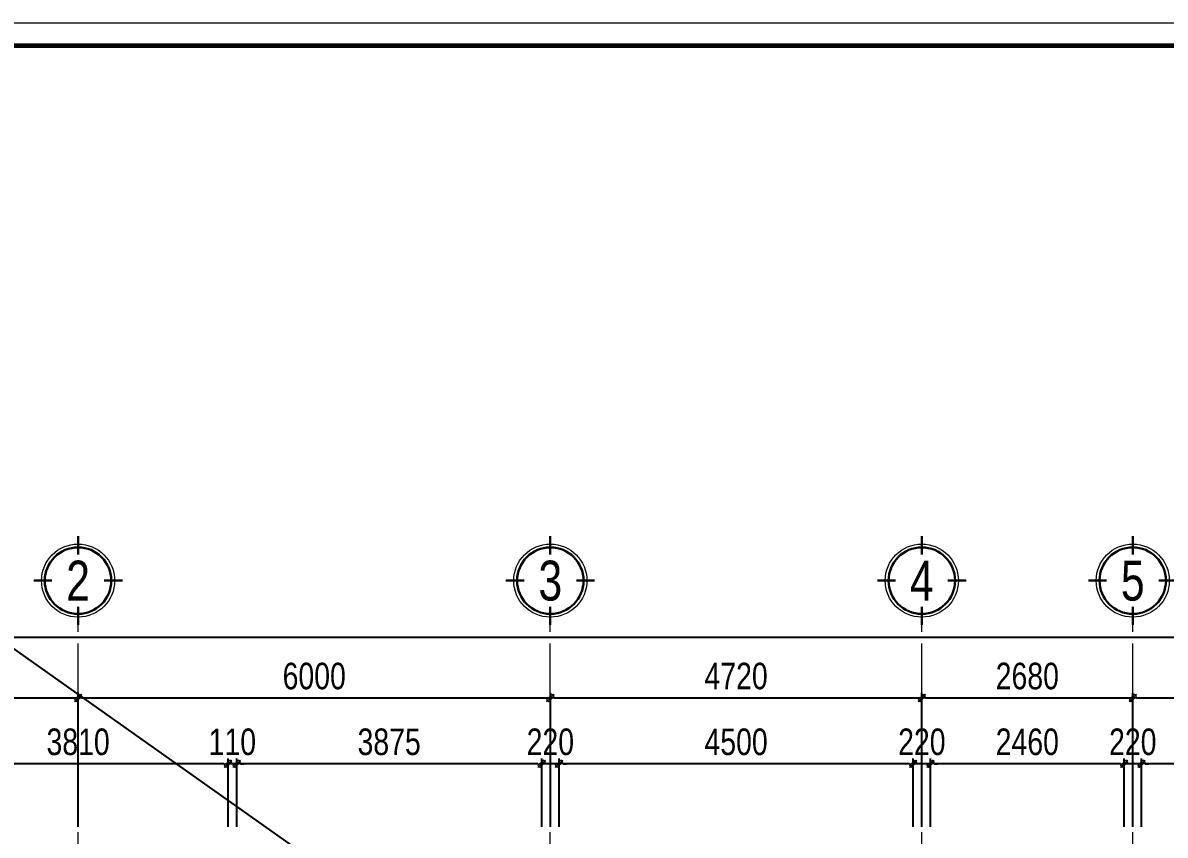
# Model space of a CAD drawing. Header units: millimetres. Extents: x 1109421 to 1726579, y -247837 to 144927.
# Drawn here: x 1552673 to 1567186, y -159032 to -148706 of the extents above; entities that cross this region are included whole.
import ezdxf
from ezdxf.enums import TextEntityAlignment as Align

# ---------------------------------------------------------------- set-up
doc = ezdxf.new("R2010")
doc.units = ezdxf.units.MM
doc.header["$LTSCALE"] = 600
doc.header["$MEASUREMENT"] = 0
doc.linetypes.add('CENTER', pattern=[2, 1.25, -0.25, 0.25, -0.25])
doc.layers.get('0').update_dxf_attribs({"lineweight": 0})
doc.layers.get('Defpoints').update_dxf_attribs({"lineweight": 0})
for name, color, linetype, lineweight in [('dim', 144, 'Continuous', 13), ('Khungten_LCDI', 7, 'Continuous', 25), ('LC ISO', 153, 'Continuous', 13), ('LC Text1', 3, 'Continuous', 20), ('truc', 76, 'CENTER', 9)]:
    doc.layers.add(name, color=color, linetype=linetype, lineweight=lineweight)
doc.layers.add('KCS_Plotter', color=11, linetype='Continuous', plot=False)
doc.styles.add('EG 1', font='VHAVANB.TTF')
doc.styles.add('HOATBIF', font='hoatbif.shx', dxfattribs={"width": 0.8})
doc.styles.add('Khungten', font='VHAVAN.TTF', dxfattribs={"width": 0.9, "height": 5000})
doc.styles.add('Tahoma', font='tahoma.ttf')
doc.styles.add('Title', font='VHBLACK.TTF')
doc.dimstyles.new('1-135', dxfattribs={"dimscale": 135, "dimtxt": 2.5, "dimasz": 0.35, "dimexe": 0.5, "dimexo": 0, "dimgap": 0.8, "dimtad": 1, "dimdec": 0, "dimzin": 0, "dimdsep": 46, "dimtxsty": 'HOATBIF', "dimblk1": 'DOT', "dimblk2": 'DOT', "dimsah": 1, "dimcen": -1, "dimdle": 1, "dimclrd": 256, "dimclre": 256, "dimclrt": 4, "dimadec": 3, "dimazin": 2, "dimtfac": 0.333333, "dimtdec": 0, "dimtix": 1, "dimtmove": 2, "dimatfit": 3, "dimldrblk": 'DOT', "dimfxl": 1, "dimtvp": 0.833333, "dimtolj": 1, "dimtzin": 0, "dimarcsym": 0})

# ---------------------------------------------------------------- blocks, each defined once
blk = doc.blocks.new('A$Cb3b0a436')
at = {"layer": 'Defpoints', "color": 0, "lineweight": 0}
blk.add_lwpolyline([(6.98, 0), (6.98, 297), (426.98, 297), (426.98, 0)], close=True, dxfattribs=at)
at = {"layer": 'Khungten_LCDI', "color": 5, "lineweight": 60}
blk.add_lwpolyline([(18.98, 2), (18.98, 295), (424.98, 295), (424.98, 2)], close=True, dxfattribs=at)
at = {"color": 7, "style": 'Khungten', "width": 0.8}
for tag, p in [('REVISION', (413.97, 41.04)), ('NGAYHT', (414.44, 32.41))]:
    blk.add_attdef(tag, text='', height=2, dxfattribs=at).set_placement(p, align=Align.CENTER)
at = {"layer": 'LC Text1', "style": 'Title', "width": 1.485915}
for tag, p, p2 in [('TENBANVE1', (388.11, 59.64), (422.38, 59.64)), ('TENBANVE2', (388.11, 52.88), (422.38, 52.88))]:
    blk.add_attdef(tag, text='', height=2.5, dxfattribs=at).set_placement(p, p2, align=Align.FIT)
at = {"layer": 'LC Text1', "style": 'Title', "width": 0.7}
blk.add_attdef('SOBANVE', text='', height=2.5, dxfattribs=at).set_placement((414.6, 9.54), align=Align.CENTER)
blk = doc.blocks.new('DOT')
at = {"layer": 'dim'}
for p, q in [((-3, 0), (3, 0)), ((-1, -1), (1, 1))]:
    blk.add_line(p, q, dxfattribs=at)
blk.add_lwpolyline([(0.5, 1), (-1, -0.5), (-0.5, -1), (1, 0.5)], close=True, dxfattribs=at)
blk = doc.blocks.new('*D1500')
at = {"layer": 'Defpoints', "color": 0, "transparency": 16777216}
for p in [(1553375, -157288), (1547375, -158926), (1553375, -158926)]:
    blk.add_point(p, dxfattribs=at)
at = {"layer": 'dim', "lineweight": -2, "transparency": 16777216}
for p, q in [((1547375, -158926), (1547375, -157221)), ((1547422, -157288), (1553327, -157288)), ((1553375, -158926), (1553375, -157221))]:
    blk.add_line(p, q, dxfattribs=at)
at = {"layer": 'dim', "lineweight": -2, "transparency": 16777216, "xscale": 47.25, "yscale": 47.25, "zscale": 47.25, "rotation": 180}
blk.add_blockref('DOT', (1547375, -157288), dxfattribs=at)
at = {"layer": 'dim', "lineweight": -2, "transparency": 16777216, "xscale": 47.25, "yscale": 47.25, "zscale": 47.25}
blk.add_blockref('DOT', (1553375, -157288), dxfattribs=at)
at = {"layer": 'dim', "color": 4, "transparency": 16777216, "insert": (1550375, -157011), "char_height": 337.5, "attachment_point": 5, "style": 'HOATBIF'}
blk.add_mtext('\\A1;6000', dxfattribs=at)
blk = doc.blocks.new('_Dot')
at = {"color": 0, "linetype": 'ByBlock', "lineweight": -2}
blk.add_line((-0.5, 0), (-1, 0), dxfattribs=at)
at = {"color": 0, "linetype": 'ByBlock', "const_width": 0.5}
blk.add_lwpolyline([(-0.25, 0, 1), (0.25, 0, 1)], format="xyb", close=True, dxfattribs=at)
blk = doc.blocks.new('*D1501')
at = {"layer": 'Defpoints', "color": 0, "transparency": 16777216}
for p in [(1559375, -157288), (1553375, -158926), (1559375, -158926)]:
    blk.add_point(p, dxfattribs=at)
at = {"layer": 'dim', "lineweight": -2, "transparency": 16777216}
for p, q in [((1553375, -158926), (1553375, -157221)), ((1553422, -157288), (1559327, -157288)), ((1559375, -158926), (1559375, -157221))]:
    blk.add_line(p, q, dxfattribs=at)
at = {"layer": 'dim', "lineweight": -2, "transparency": 16777216, "xscale": 47.25, "yscale": 47.25, "zscale": 47.25, "rotation": 180}
blk.add_blockref('DOT', (1553375, -157288), dxfattribs=at)
at = {"layer": 'dim', "lineweight": -2, "transparency": 16777216, "xscale": 47.25, "yscale": 47.25, "zscale": 47.25}
blk.add_blockref('DOT', (1559375, -157288), dxfattribs=at)
at = {"layer": 'dim', "color": 4, "transparency": 16777216, "insert": (1556375, -157011), "char_height": 337.5, "attachment_point": 5, "style": 'HOATBIF'}
blk.add_mtext('\\A1;6000', dxfattribs=at)
blk = doc.blocks.new('*D1502')
at = {"layer": 'Defpoints', "color": 0, "transparency": 16777216}
for p in [(1564095, -157288), (1559375, -158926), (1564095, -158926)]:
    blk.add_point(p, dxfattribs=at)
at = {"layer": 'dim', "lineweight": -2, "transparency": 16777216}
for p, q in [((1559375, -158926), (1559375, -157221)), ((1559422, -157288), (1564047, -157288)), ((1564095, -158926), (1564095, -157221))]:
    blk.add_line(p, q, dxfattribs=at)
at = {"layer": 'dim', "lineweight": -2, "transparency": 16777216, "xscale": 47.25, "yscale": 47.25, "zscale": 47.25, "rotation": 180}
blk.add_blockref('DOT', (1559375, -157288), dxfattribs=at)
at = {"layer": 'dim', "lineweight": -2, "transparency": 16777216, "xscale": 47.25, "yscale": 47.25, "zscale": 47.25}
blk.add_blockref('DOT', (1564095, -157288), dxfattribs=at)
at = {"layer": 'dim', "color": 4, "transparency": 16777216, "insert": (1561735, -157011), "char_height": 337.5, "attachment_point": 5, "style": 'HOATBIF'}
blk.add_mtext('\\A1;4720', dxfattribs=at)
blk = doc.blocks.new('*D1503')
at = {"layer": 'Defpoints', "color": 0, "transparency": 16777216}
for p in [(1566775, -157288), (1564095, -158926), (1566775, -158926)]:
    blk.add_point(p, dxfattribs=at)
at = {"layer": 'dim', "lineweight": -2, "transparency": 16777216}
for p, q in [((1564095, -158926), (1564095, -157221)), ((1564142, -157288), (1566727, -157288)), ((1566775, -158926), (1566775, -157221))]:
    blk.add_line(p, q, dxfattribs=at)
at = {"layer": 'dim', "lineweight": -2, "transparency": 16777216, "xscale": 47.25, "yscale": 47.25, "zscale": 47.25, "rotation": 180}
blk.add_blockref('DOT', (1564095, -157288), dxfattribs=at)
at = {"layer": 'dim', "lineweight": -2, "transparency": 16777216, "xscale": 47.25, "yscale": 47.25, "zscale": 47.25}
blk.add_blockref('DOT', (1566775, -157288), dxfattribs=at)
at = {"layer": 'dim', "color": 4, "transparency": 16777216, "insert": (1565435, -157011), "char_height": 337.5, "attachment_point": 5, "style": 'HOATBIF'}
blk.add_mtext('\\A1;2680', dxfattribs=at)
blk = doc.blocks.new('KyHieu TrucDinhVi')
at = {"color": 7, "lineweight": 30}
for p, q in [((0, 2.36), (0, 4)), ((-2.36, 0), (-4, 0)), ((2.36, 0), (4, 0)), ((0, -2.36), (0, -4))]:
    blk.add_line(p, q, dxfattribs=at)
blk.add_circle((0, 0), 3.3)
blk.add_circle((0, 0), 3, dxfattribs=at)
at = {"ltscale": 20, "style": 'Tahoma'}
blk.add_attdef('AA', text='', height=3, dxfattribs=at).set_placement((0, 0), align=Align.MIDDLE_CENTER)
blk = doc.blocks.new('*D1506')
at = {"layer": 'Defpoints', "color": 0, "transparency": 16777216}
for p in [(1571975, -157288), (1566775, -158926), (1571975, -158926)]:
    blk.add_point(p, dxfattribs=at)
at = {"layer": 'dim', "lineweight": -2, "transparency": 16777216}
for p, q in [((1566775, -158926), (1566775, -157221)), ((1566822, -157288), (1571927, -157288)), ((1571975, -158926), (1571975, -157221))]:
    blk.add_line(p, q, dxfattribs=at)
at = {"layer": 'dim', "lineweight": -2, "transparency": 16777216, "xscale": 47.25, "yscale": 47.25, "zscale": 47.25, "rotation": 180}
blk.add_blockref('DOT', (1566775, -157288), dxfattribs=at)
at = {"layer": 'dim', "lineweight": -2, "transparency": 16777216, "xscale": 47.25, "yscale": 47.25, "zscale": 47.25}
blk.add_blockref('DOT', (1571975, -157288), dxfattribs=at)
at = {"layer": 'dim', "color": 4, "transparency": 16777216, "insert": (1569375, -157011), "char_height": 337.5, "attachment_point": 5, "style": 'HOATBIF'}
blk.add_mtext('\\A1;5200', dxfattribs=at)
blk = doc.blocks.new('*D1516')
at = {"layer": 'Defpoints', "color": 0, "transparency": 16777216}
for p in [(1566885, -158124), (1566885, -158926), (1571865, -158926)]:
    blk.add_point(p, dxfattribs=at)
at = {"layer": 'dim', "lineweight": -2, "transparency": 16777216}
for p, q in [((1566885, -158926), (1566885, -158056)), ((1571817, -158124), (1566932, -158124)), ((1571865, -158926), (1571865, -158056))]:
    blk.add_line(p, q, dxfattribs=at)
at = {"layer": 'dim', "lineweight": -2, "transparency": 16777216, "xscale": 47.25, "yscale": 47.25, "zscale": 47.25, "rotation": 180}
blk.add_blockref('DOT', (1566885, -158124), dxfattribs=at)
at = {"layer": 'dim', "lineweight": -2, "transparency": 16777216, "xscale": 47.25, "yscale": 47.25, "zscale": 47.25}
blk.add_blockref('DOT', (1571865, -158124), dxfattribs=at)
at = {"layer": 'dim', "color": 4, "transparency": 16777216, "insert": (1569375, -157847), "char_height": 337.5, "attachment_point": 5, "style": 'HOATBIF'}
blk.add_mtext('\\A1;4980', dxfattribs=at)
blk = doc.blocks.new('*D1517')
at = {"layer": 'Defpoints', "color": 0, "transparency": 16777216}
for p in [(1566665, -158124), (1566665, -158926), (1566885, -158926)]:
    blk.add_point(p, dxfattribs=at)
at = {"layer": 'dim', "lineweight": -2, "transparency": 16777216}
for p, q in [((1566617, -158124), (1566570, -158124)), ((1566665, -158926), (1566665, -158056)), ((1566885, -158124), (1566665, -158124)), ((1566885, -158926), (1566885, -158056)), ((1566932, -158124), (1566979, -158124))]:
    blk.add_line(p, q, dxfattribs=at)
at = {"layer": 'dim', "lineweight": -2, "transparency": 16777216, "xscale": 47.25, "yscale": 47.25, "zscale": 47.25}
blk.add_blockref('DOT', (1566665, -158124), dxfattribs=at)
at = {"layer": 'dim', "lineweight": -2, "transparency": 16777216, "xscale": 47.25, "yscale": 47.25, "zscale": 47.25, "rotation": 180}
blk.add_blockref('DOT', (1566885, -158124), dxfattribs=at)
at = {"layer": 'dim', "color": 4, "transparency": 16777216, "insert": (1566775, -157847), "char_height": 337.5, "attachment_point": 5, "style": 'HOATBIF'}
blk.add_mtext('\\A1;220', dxfattribs=at)
blk = doc.blocks.new('*D1518')
at = {"layer": 'Defpoints', "color": 0, "transparency": 16777216}
for p in [(1564205, -158124), (1564205, -158926), (1566665, -158926)]:
    blk.add_point(p, dxfattribs=at)
at = {"layer": 'dim', "lineweight": -2, "transparency": 16777216}
for p, q in [((1564205, -158926), (1564205, -158056)), ((1566617, -158124), (1564252, -158124)), ((1566665, -158926), (1566665, -158056))]:
    blk.add_line(p, q, dxfattribs=at)
at = {"layer": 'dim', "lineweight": -2, "transparency": 16777216, "xscale": 47.25, "yscale": 47.25, "zscale": 47.25, "rotation": 180}
blk.add_blockref('DOT', (1564205, -158124), dxfattribs=at)
at = {"layer": 'dim', "lineweight": -2, "transparency": 16777216, "xscale": 47.25, "yscale": 47.25, "zscale": 47.25}
blk.add_blockref('DOT', (1566665, -158124), dxfattribs=at)
at = {"layer": 'dim', "color": 4, "transparency": 16777216, "insert": (1565435, -157847), "char_height": 337.5, "attachment_point": 5, "style": 'HOATBIF'}
blk.add_mtext('\\A1;2460', dxfattribs=at)
blk = doc.blocks.new('*D1519')
at = {"layer": 'Defpoints', "color": 0, "transparency": 16777216}
for p in [(1563985, -158124), (1563985, -158926), (1564205, -158926)]:
    blk.add_point(p, dxfattribs=at)
at = {"layer": 'dim', "lineweight": -2, "transparency": 16777216}
for p, q in [((1563937, -158124), (1563890, -158124)), ((1563985, -158926), (1563985, -158056)), ((1564205, -158124), (1563985, -158124)), ((1564205, -158926), (1564205, -158056)), ((1564252, -158124), (1564299, -158124))]:
    blk.add_line(p, q, dxfattribs=at)
at = {"layer": 'dim', "lineweight": -2, "transparency": 16777216, "xscale": 47.25, "yscale": 47.25, "zscale": 47.25}
blk.add_blockref('DOT', (1563985, -158124), dxfattribs=at)
at = {"layer": 'dim', "lineweight": -2, "transparency": 16777216, "xscale": 47.25, "yscale": 47.25, "zscale": 47.25, "rotation": 180}
blk.add_blockref('DOT', (1564205, -158124), dxfattribs=at)
at = {"layer": 'dim', "color": 4, "transparency": 16777216, "insert": (1564095, -157847), "char_height": 337.5, "attachment_point": 5, "style": 'HOATBIF'}
blk.add_mtext('\\A1;220', dxfattribs=at)
blk = doc.blocks.new('*D1520')
at = {"layer": 'Defpoints', "color": 0, "transparency": 16777216}
for p in [(1559485, -158124), (1559485, -158926), (1563985, -158926)]:
    blk.add_point(p, dxfattribs=at)
at = {"layer": 'dim', "lineweight": -2, "transparency": 16777216}
for p, q in [((1559485, -158926), (1559485, -158056)), ((1563937, -158124), (1559532, -158124)), ((1563985, -158926), (1563985, -158056))]:
    blk.add_line(p, q, dxfattribs=at)
at = {"layer": 'dim', "lineweight": -2, "transparency": 16777216, "xscale": 47.25, "yscale": 47.25, "zscale": 47.25, "rotation": 180}
blk.add_blockref('DOT', (1559485, -158124), dxfattribs=at)
at = {"layer": 'dim', "lineweight": -2, "transparency": 16777216, "xscale": 47.25, "yscale": 47.25, "zscale": 47.25}
blk.add_blockref('DOT', (1563985, -158124), dxfattribs=at)
at = {"layer": 'dim', "color": 4, "transparency": 16777216, "insert": (1561735, -157847), "char_height": 337.5, "attachment_point": 5, "style": 'HOATBIF'}
blk.add_mtext('\\A1;4500', dxfattribs=at)
blk = doc.blocks.new('*D1521')
at = {"layer": 'Defpoints', "color": 0, "transparency": 16777216}
for p in [(1559265, -158124), (1559265, -158926), (1559485, -158926)]:
    blk.add_point(p, dxfattribs=at)
at = {"layer": 'dim', "lineweight": -2, "transparency": 16777216}
for p, q in [((1559217, -158124), (1559170, -158124)), ((1559265, -158926), (1559265, -158056)), ((1559485, -158124), (1559265, -158124)), ((1559485, -158926), (1559485, -158056)), ((1559532, -158124), (1559579, -158124))]:
    blk.add_line(p, q, dxfattribs=at)
at = {"layer": 'dim', "lineweight": -2, "transparency": 16777216, "xscale": 47.25, "yscale": 47.25, "zscale": 47.25}
blk.add_blockref('DOT', (1559265, -158124), dxfattribs=at)
at = {"layer": 'dim', "lineweight": -2, "transparency": 16777216, "xscale": 47.25, "yscale": 47.25, "zscale": 47.25, "rotation": 180}
blk.add_blockref('DOT', (1559485, -158124), dxfattribs=at)
at = {"layer": 'dim', "color": 4, "transparency": 16777216, "insert": (1559375, -157847), "char_height": 337.5, "attachment_point": 5, "style": 'HOATBIF'}
blk.add_mtext('\\A1;220', dxfattribs=at)
blk = doc.blocks.new('*D1522')
at = {"layer": 'Defpoints', "color": 0, "transparency": 16777216}
for p in [(1555390, -158124), (1555390, -158926), (1559265, -158926)]:
    blk.add_point(p, dxfattribs=at)
at = {"layer": 'dim', "lineweight": -2, "transparency": 16777216}
for p, q in [((1555390, -158926), (1555390, -158056)), ((1559217, -158124), (1555437, -158124)), ((1559265, -158926), (1559265, -158056))]:
    blk.add_line(p, q, dxfattribs=at)
at = {"layer": 'dim', "lineweight": -2, "transparency": 16777216, "xscale": 47.25, "yscale": 47.25, "zscale": 47.25, "rotation": 180}
blk.add_blockref('DOT', (1555390, -158124), dxfattribs=at)
at = {"layer": 'dim', "lineweight": -2, "transparency": 16777216, "xscale": 47.25, "yscale": 47.25, "zscale": 47.25}
blk.add_blockref('DOT', (1559265, -158124), dxfattribs=at)
at = {"layer": 'dim', "color": 4, "transparency": 16777216, "insert": (1557327, -157847), "char_height": 337.5, "attachment_point": 5, "style": 'HOATBIF'}
blk.add_mtext('\\A1;3875', dxfattribs=at)
blk = doc.blocks.new('*D1523')
at = {"layer": 'Defpoints', "color": 0, "transparency": 16777216}
for p in [(1555280, -158124), (1555280, -158926), (1555390, -158926)]:
    blk.add_point(p, dxfattribs=at)
at = {"layer": 'dim', "lineweight": -2, "transparency": 16777216}
for p, q in [((1555232, -158124), (1555185, -158124)), ((1555280, -158926), (1555280, -158056)), ((1555390, -158124), (1555280, -158124)), ((1555390, -158926), (1555390, -158056)), ((1555437, -158124), (1555484, -158124))]:
    blk.add_line(p, q, dxfattribs=at)
at = {"layer": 'dim', "lineweight": -2, "transparency": 16777216, "xscale": 47.25, "yscale": 47.25, "zscale": 47.25}
blk.add_blockref('DOT', (1555280, -158124), dxfattribs=at)
at = {"layer": 'dim', "lineweight": -2, "transparency": 16777216, "xscale": 47.25, "yscale": 47.25, "zscale": 47.25, "rotation": 180}
blk.add_blockref('DOT', (1555390, -158124), dxfattribs=at)
at = {"layer": 'dim', "color": 4, "transparency": 16777216, "insert": (1555335, -157847), "char_height": 337.5, "attachment_point": 5, "style": 'HOATBIF'}
blk.add_mtext('\\A1;110', dxfattribs=at)
blk = doc.blocks.new('*D1524')
at = {"layer": 'Defpoints', "color": 0, "transparency": 16777216}
for p in [(1551470, -158124), (1551470, -158926), (1555280, -158926)]:
    blk.add_point(p, dxfattribs=at)
at = {"layer": 'dim', "lineweight": -2, "transparency": 16777216}
for p, q in [((1551470, -158926), (1551470, -158056)), ((1555232, -158124), (1551517, -158124)), ((1555280, -158926), (1555280, -158056))]:
    blk.add_line(p, q, dxfattribs=at)
at = {"layer": 'dim', "lineweight": -2, "transparency": 16777216, "xscale": 47.25, "yscale": 47.25, "zscale": 47.25, "rotation": 180}
blk.add_blockref('DOT', (1551470, -158124), dxfattribs=at)
at = {"layer": 'dim', "lineweight": -2, "transparency": 16777216, "xscale": 47.25, "yscale": 47.25, "zscale": 47.25}
blk.add_blockref('DOT', (1555280, -158124), dxfattribs=at)
at = {"layer": 'dim', "color": 4, "transparency": 16777216, "insert": (1553375, -157847), "char_height": 337.5, "attachment_point": 5, "style": 'HOATBIF'}
blk.add_mtext('\\A1;3810', dxfattribs=at)
blk = doc.blocks.new('*D1551')
at = {"layer": 'Defpoints', "color": 0, "transparency": 16777216}
for p in [(1589175, -156513), (1547375, -158926), (1589175, -158926)]:
    blk.add_point(p, dxfattribs=at)
at = {"layer": 'dim', "lineweight": -2, "transparency": 16777216}
for p, q in [((1547375, -158926), (1547375, -156446)), ((1589175, -158926), (1589175, -156446)), ((1547422, -156513), (1589127, -156513))]:
    blk.add_line(p, q, dxfattribs=at)
at = {"layer": 'dim', "lineweight": -2, "transparency": 16777216, "xscale": 47.25, "yscale": 47.25, "zscale": 47.25, "rotation": 180}
blk.add_blockref('DOT', (1547375, -156513), dxfattribs=at)
at = {"layer": 'dim', "lineweight": -2, "transparency": 16777216, "xscale": 47.25, "yscale": 47.25, "zscale": 47.25}
blk.add_blockref('DOT', (1589175, -156513), dxfattribs=at)
at = {"layer": 'dim', "color": 4, "transparency": 16777216, "insert": (1569324, -156237), "char_height": 337.5, "attachment_point": 5, "style": 'HOATBIF'}
blk.add_mtext('\\A1;41800', dxfattribs=at)

msp = doc.modelspace()

# ---------------------------------------------------------------- linework, layer by layer
at = {"layer": 'KCS_Plotter'}
msp.add_line((1601514.9, -191281.2), (1541307.8, -148706.1), dxfattribs=at)
at = {"layer": 'truc'}
for p, q in [((1553374.6, -176545), (1553374.6, -156359.2)), ((1559374.6, -176545), (1559374.6, -156359.2)), ((1564094.6, -176545), (1564094.6, -156359.2)), ((1566774.6, -176545), (1566774.6, -156359.2))]:
    msp.add_line(p, q, dxfattribs=at)

# ---------------------------------------------------------------- block references
at = {"xscale": 143.35021493995, "yscale": 143.35021493995, "zscale": 143.35021493995}
msp.add_blockref('A$Cb3b0a436', (1540306.6, -191281.2), dxfattribs=at)
at = {"layer": 'LC ISO'}
ref = msp.add_blockref('KyHieu TrucDinhVi', (1553374.6, -155795.9), dxfattribs=dict(at, xscale=140.8352653944289, yscale=140.8352653944289, zscale=140.8352653944289))
ref.add_attrib('AA', '2', dxfattribs={"layer": '0', "ltscale": 20, "height": 507, "style": 'EG 1', "width": 0.8}).set_placement((1553374.6, -155795.9), align=Align.MIDDLE_CENTER)
ref = msp.add_blockref('KyHieu TrucDinhVi', (1559374.6, -155795.9), dxfattribs=dict(at, xscale=140.8352653944289, yscale=140.8352653944289, zscale=140.8352653944289))
ref.add_attrib('AA', '3', dxfattribs={"layer": '0', "ltscale": 20, "height": 507, "style": 'EG 1', "width": 0.8}).set_placement((1559374.6, -155795.9), align=Align.MIDDLE_CENTER)
ref = msp.add_blockref('KyHieu TrucDinhVi', (1564094.6, -155795.9), dxfattribs=dict(at, xscale=140.8352653944289, yscale=140.8352653944289, zscale=140.8352653944289))
ref.add_attrib('AA', '4', dxfattribs={"layer": '0', "ltscale": 20, "height": 507, "style": 'EG 1', "width": 0.8}).set_placement((1564094.6, -155795.9), align=Align.MIDDLE_CENTER)
ref = msp.add_blockref('KyHieu TrucDinhVi', (1566774.6, -155795.9), dxfattribs=dict(at, xscale=140.8352653944289, yscale=140.8352653944289, zscale=140.8352653944289))
ref.add_attrib('AA', '5', dxfattribs={"layer": '0', "ltscale": 20, "height": 507, "style": 'EG 1', "width": 0.8}).set_placement((1566774.6, -155795.9), align=Align.MIDDLE_CENTER)

# ---------------------------------------------------------------- dimensions: what is measured, and where the dimension line sits
at = {"layer": 'dim'}
dim = msp.add_linear_dim(base=(1589174.6, -156513.5), p1=(1547374.6, -158925.9), p2=(1589174.6, -158925.9), dimstyle='1-135', dxfattribs=at)
dim.commit()
dim.dimension.update_dxf_attribs({"geometry": '*D1551', "text_midpoint": (1569324.2, -156236.7), "dimtype": 160})
for base, p1, p2, picture, middle in [((1553374.6, -157288.2), (1547374.6, -158925.9), (1553374.6, -158925.9), '*D1500', (1550374.6, -157011.4)), ((1559374.6, -157288.2), (1553374.6, -158925.9), (1559374.6, -158925.9), '*D1501', (1556374.6, -157011.4)), ((1564094.6, -157288.2), (1559374.6, -158925.9), (1564094.6, -158925.9), '*D1502', (1561734.6, -157011.4)), ((1566774.6, -157288.2), (1564094.6, -158925.9), (1566774.6, -158925.9), '*D1503', (1565434.6, -157011.4)), ((1571974.6, -157288.2), (1566774.6, -158925.9), (1571974.6, -158925.9), '*D1506', (1569374.6, -157011.4)), ((1551469.6, -158123.6), (1555279.6, -158925.9), (1551469.6, -158925.9), '*D1524', (1553374.6, -157846.8)), ((1555279.6, -158123.6), (1555389.6, -158925.9), (1555279.6, -158925.9), '*D1523', (1555334.6, -157846.8)), ((1555389.6, -158123.6), (1559264.6, -158925.9), (1555389.6, -158925.9), '*D1522', (1557327.1, -157846.8)), ((1559264.6, -158123.6), (1559484.6, -158925.9), (1559264.6, -158925.9), '*D1521', (1559374.6, -157846.8)), ((1559484.6, -158123.6), (1563984.6, -158925.9), (1559484.6, -158925.9), '*D1520', (1561734.6, -157846.8)), ((1563984.6, -158123.6), (1564204.6, -158925.9), (1563984.6, -158925.9), '*D1519', (1564094.6, -157846.8)), ((1564204.6, -158123.6), (1566664.6, -158925.9), (1564204.6, -158925.9), '*D1518', (1565434.6, -157846.8)), ((1566664.6, -158123.6), (1566884.6, -158925.9), (1566664.6, -158925.9), '*D1517', (1566774.6, -157846.8)), ((1566884.6, -158123.6), (1571864.6, -158925.9), (1566884.6, -158925.9), '*D1516', (1569374.6, -157846.8))]:
    dim = msp.add_linear_dim(base=base, p1=p1, p2=p2, dimstyle='1-135', dxfattribs=at)
    dim.commit()
    dim.dimension.update_dxf_attribs({"geometry": picture, "text_midpoint": middle})

doc.saveas('drawing.dxf')
